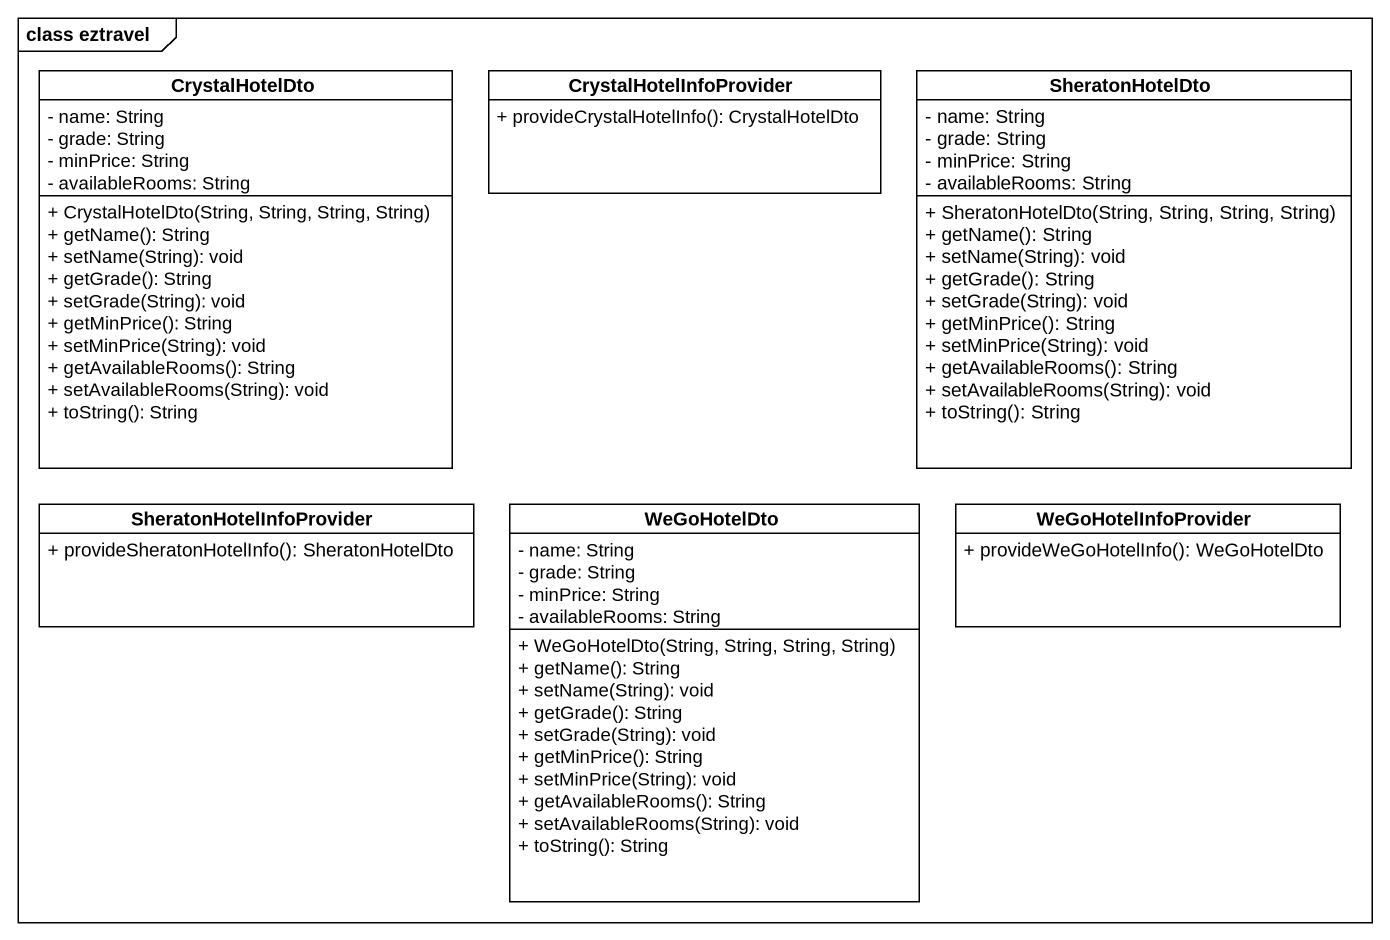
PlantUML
@startuml
mainframe class eztravel
hide circle
hide empty members
skinparam classAttributeIconSize 0
class CrystalHotelDto {
  - name: String
  - grade: String
  - minPrice: String
  - availableRooms: String
  + CrystalHotelDto(String, String, String, String)
  + getName(): String
  + setName(String): void
  + getGrade(): String
  + setGrade(String): void
  + getMinPrice(): String
  + setMinPrice(String): void
  + getAvailableRooms(): String
  + setAvailableRooms(String): void
  + toString(): String
}
class CrystalHotelInfoProvider {
  + provideCrystalHotelInfo(): CrystalHotelDto
}
class SheratonHotelDto {
  - name: String
  - grade: String
  - minPrice: String
  - availableRooms: String
  + SheratonHotelDto(String, String, String, String)
  + getName(): String
  + setName(String): void
  + getGrade(): String
  + setGrade(String): void
  + getMinPrice(): String
  + setMinPrice(String): void
  + getAvailableRooms(): String
  + setAvailableRooms(String): void
  + toString(): String
}
class SheratonHotelInfoProvider {
  + provideSheratonHotelInfo(): SheratonHotelDto
}
class WeGoHotelDto {
  - name: String
  - grade: String
  - minPrice: String
  - availableRooms: String
  + WeGoHotelDto(String, String, String, String)
  + getName(): String
  + setName(String): void
  + getGrade(): String
  + setGrade(String): void
  + getMinPrice(): String
  + setMinPrice(String): void
  + getAvailableRooms(): String
  + setAvailableRooms(String): void
  + toString(): String
}
class WeGoHotelInfoProvider {
  + provideWeGoHotelInfo(): WeGoHotelDto
}
@enduml
